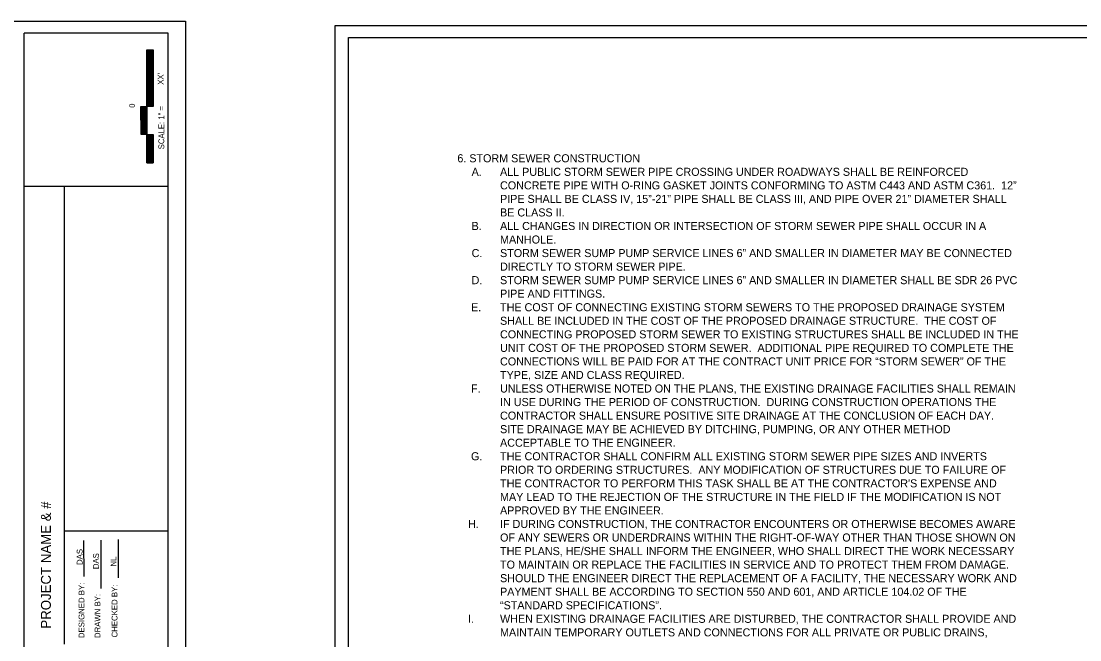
# Model space of a CAD drawing. Extents: x 1118779 to 1130769, y 2160205 to 2168231.
# Drawn here: x 1124087 to 1127128, y 2166455 to 2168231 of the extents above; entities that cross this region are included whole.
import ezdxf

# ---------------------------------------------------------------- set-up
doc = ezdxf.new("R2010")
doc.units = 0
doc.layers.add('Default', color=7, linetype='Continuous')
doc.layers.add('NOTES', color=7, linetype='Continuous')

msp = doc.modelspace()

# ---------------------------------------------------------------- linework, layer by layer
at = {"layer": 'Default'}
for p, q in [((1124094.9, 2164346.3), (1124094.9, 2168196.6)), ((1124508.5, 2168196.6), (1124094.9, 2168196.6)), ((1124508.5, 2164346.3), (1124508.5, 2168196.6)), ((1125026.8, 2168184.6), (1130288.4, 2168184.6)), ((1125026.8, 2164334.3), (1125026.8, 2168184.6)), ((1125026.8, 2168184.6), (1130288.4, 2168184.6)), ((1125026.8, 2164334.3), (1125026.8, 2168184.6)), ((1124447.8, 2167986.4), (1124447.8, 2168148.7)), ((1124447.8, 2168148.7), (1124465.8, 2168148.7)), ((1124447.8, 2168146.7), (1124465.8, 2168146.7)), ((1124447.8, 2168144.2), (1124465.8, 2168144.2)), ((1124447.8, 2168141.7), (1124465.8, 2168141.7)), ((1124447.8, 2168139.1), (1124465.8, 2168139.1)), ((1124447.8, 2168136.6), (1124465.8, 2168136.6)), ((1124447.8, 2168134.1), (1124465.8, 2168134.1)), ((1124447.8, 2168131.6), (1124465.8, 2168131.6)), ((1124447.8, 2168129.1), (1124465.8, 2168129.1)), ((1124465.8, 2168148.7), (1124465.8, 2167986.4)), ((1124447.8, 2168126.6), (1124465.8, 2168126.6)), ((1124447.8, 2168124.1), (1124465.8, 2168124.1)), ((1124447.8, 2168121.6), (1124465.8, 2168121.6)), ((1124447.8, 2168119.1), (1124465.8, 2168119.1)), ((1124447.8, 2168116.5), (1124465.8, 2168116.5)), ((1124447.8, 2168114), (1124465.8, 2168114)), ((1124447.8, 2168111.5), (1124465.8, 2168111.5)), ((1124447.8, 2168109), (1124465.8, 2168109)), ((1124447.8, 2168106.5), (1124465.8, 2168106.5)), ((1124447.8, 2168104), (1124465.8, 2168104)), ((1124447.8, 2168101.5), (1124465.8, 2168101.5)), ((1124447.8, 2168099), (1124465.8, 2168099)), ((1124447.8, 2168096.5), (1124465.8, 2168096.5)), ((1124447.8, 2168093.9), (1124465.8, 2168093.9)), ((1124447.8, 2168091.4), (1124465.8, 2168091.4)), ((1124447.8, 2168088.9), (1124465.8, 2168088.9)), ((1124447.8, 2168086.4), (1124465.8, 2168086.4)), ((1124447.8, 2168083.9), (1124465.8, 2168083.9)), ((1124447.8, 2168081.4), (1124465.8, 2168081.4)), ((1124447.8, 2168078.9), (1124465.8, 2168078.9)), ((1124447.8, 2168076.4), (1124465.8, 2168076.4)), ((1124447.8, 2168073.9), (1124465.8, 2168073.9)), ((1124447.8, 2168071.3), (1124465.8, 2168071.3)), ((1124447.8, 2168068.8), (1124465.8, 2168068.8)), ((1124447.8, 2168066.3), (1124465.8, 2168066.3)), ((1124447.8, 2168063.8), (1124465.8, 2168063.8)), ((1124447.8, 2168061.3), (1124465.8, 2168061.3)), ((1124447.8, 2168058.8), (1124465.8, 2168058.8)), ((1124447.8, 2168056.3), (1124465.8, 2168056.3)), ((1124447.8, 2168053.8), (1124465.8, 2168053.8)), ((1124447.8, 2168051.3), (1124465.8, 2168051.3)), ((1124447.8, 2168048.7), (1124465.8, 2168048.7)), ((1124447.8, 2168046.2), (1124465.8, 2168046.2)), ((1124447.8, 2168043.7), (1124465.8, 2168043.7)), ((1124447.8, 2168041.2), (1124465.8, 2168041.2)), ((1124447.8, 2168038.7), (1124465.8, 2168038.7)), ((1124447.8, 2168036.2), (1124465.8, 2168036.2)), ((1124447.8, 2168033.7), (1124465.8, 2168033.7)), ((1124447.8, 2168031.2), (1124465.8, 2168031.2)), ((1124447.8, 2168028.7), (1124465.8, 2168028.7)), ((1124447.8, 2168026.1), (1124465.8, 2168026.1)), ((1124447.8, 2168023.6), (1124465.8, 2168023.6)), ((1124447.8, 2168021.1), (1124465.8, 2168021.1)), ((1124447.8, 2168018.6), (1124465.8, 2168018.6)), ((1124447.8, 2168016.1), (1124465.8, 2168016.1)), ((1124447.8, 2168013.6), (1124465.8, 2168013.6)), ((1124447.8, 2168011.1), (1124465.8, 2168011.1)), ((1124447.8, 2168008.6), (1124465.8, 2168008.6)), ((1124447.8, 2168006.1), (1124465.8, 2168006.1)), ((1124431, 2167905.3), (1124430.6, 2167986.4)), ((1124430.6, 2167986.4), (1124447.8, 2167986.4)), ((1124430.6, 2167985.3), (1124447.8, 2167985.3)), ((1124430.6, 2167982.8), (1124447.8, 2167982.8)), ((1124430.6, 2167980.3), (1124447.8, 2167980.3)), ((1124430.6, 2167977.8), (1124447.8, 2167977.8)), ((1124430.7, 2167975.3), (1124447.8, 2167975.3)), ((1124447.8, 2168003.6), (1124465.8, 2168003.6)), ((1124447.8, 2168001), (1124465.8, 2168001)), ((1124447.8, 2167998.5), (1124465.8, 2167998.5)), ((1124447.8, 2167996), (1124465.8, 2167996)), ((1124447.8, 2167993.5), (1124465.8, 2167993.5)), ((1124447.8, 2167991), (1124465.8, 2167991)), ((1124447.8, 2167988.5), (1124465.8, 2167988.5)), ((1124465.8, 2167986.4), (1124447.8, 2167986.4)), ((1124447.8, 2167986.4), (1124447.8, 2167905.3)), ((1124430.7, 2167972.8), (1124447.8, 2167972.8)), ((1124430.7, 2167970.3), (1124447.8, 2167970.3)), ((1124430.7, 2167967.8), (1124447.8, 2167967.8)), ((1124430.7, 2167965.2), (1124447.8, 2167965.2)), ((1124430.7, 2167962.7), (1124447.8, 2167962.7)), ((1124430.7, 2167960.2), (1124447.8, 2167960.2)), ((1124430.7, 2167957.7), (1124447.8, 2167957.7)), ((1124430.7, 2167955.2), (1124447.8, 2167955.2)), ((1124430.8, 2167952.7), (1124447.8, 2167952.7)), ((1124430.8, 2167950.2), (1124447.8, 2167950.2)), ((1124430.8, 2167947.7), (1124447.8, 2167947.7)), ((1124430.8, 2167945.2), (1124447.8, 2167945.2)), ((1124430.8, 2167942.6), (1124447.8, 2167942.6)), ((1124430.8, 2167940.1), (1124447.8, 2167940.1)), ((1124430.8, 2167937.6), (1124447.8, 2167937.6)), ((1124430.8, 2167935.1), (1124447.8, 2167935.1)), ((1124430.8, 2167932.6), (1124447.8, 2167932.6)), ((1124430.8, 2167930.1), (1124447.8, 2167930.1)), ((1124430.9, 2167927.6), (1124447.8, 2167927.6)), ((1124430.9, 2167925.1), (1124447.8, 2167925.1)), ((1124430.9, 2167922.6), (1124447.8, 2167922.6)), ((1124430.9, 2167920), (1124447.8, 2167920)), ((1124430.9, 2167917.5), (1124447.8, 2167917.5)), ((1124430.9, 2167915), (1124447.8, 2167915)), ((1124430.9, 2167912.5), (1124447.8, 2167912.5)), ((1124430.9, 2167910), (1124447.8, 2167910)), ((1124430.9, 2167907.5), (1124447.8, 2167907.5)), ((1124447.8, 2167905.3), (1124431, 2167905.3)), ((1124447.8, 2167905.3), (1124465.8, 2167905.3)), ((1124447.8, 2167824.1), (1124447.8, 2167905.3)), ((1124447.8, 2167904.5), (1124465.8, 2167904.5)), ((1124447.8, 2167902), (1124465.8, 2167902)), ((1124447.8, 2167899.5), (1124465.8, 2167899.5)), ((1124447.8, 2167896.9), (1124465.8, 2167896.9)), ((1124447.8, 2167894.4), (1124465.8, 2167894.4)), ((1124447.8, 2167891.9), (1124465.8, 2167891.9)), ((1124447.8, 2167889.4), (1124465.8, 2167889.4)), ((1124447.8, 2167886.9), (1124465.8, 2167886.9)), ((1124447.8, 2167884.4), (1124465.8, 2167884.4)), ((1124465.8, 2167905.3), (1124465.8, 2167824.1)), ((1124447.8, 2167881.9), (1124465.8, 2167881.9)), ((1124447.8, 2167879.4), (1124465.8, 2167879.4)), ((1124447.8, 2167876.9), (1124465.8, 2167876.9)), ((1124447.8, 2167874.3), (1124465.8, 2167874.3)), ((1124447.8, 2167871.8), (1124465.8, 2167871.8)), ((1124447.8, 2167869.3), (1124465.8, 2167869.3)), ((1124447.8, 2167866.8), (1124465.8, 2167866.8)), ((1124447.8, 2167864.3), (1124465.8, 2167864.3)), ((1124447.8, 2167861.8), (1124465.8, 2167861.8)), ((1124447.8, 2167859.3), (1124465.8, 2167859.3)), ((1124447.8, 2167856.8), (1124465.8, 2167856.8)), ((1124447.8, 2167854.3), (1124465.8, 2167854.3)), ((1124447.8, 2167851.7), (1124465.8, 2167851.7)), ((1124447.8, 2167849.2), (1124465.8, 2167849.2)), ((1124447.8, 2167846.7), (1124465.8, 2167846.7)), ((1124447.8, 2167844.2), (1124465.8, 2167844.2)), ((1124447.8, 2167841.7), (1124465.8, 2167841.7)), ((1124447.8, 2167839.2), (1124465.8, 2167839.2)), ((1124447.8, 2167836.7), (1124465.8, 2167836.7)), ((1124447.8, 2167834.2), (1124465.8, 2167834.2)), ((1124447.8, 2167831.7), (1124465.8, 2167831.7)), ((1124447.8, 2167829.1), (1124465.8, 2167829.1)), ((1124447.8, 2167826.6), (1124465.8, 2167826.6)), ((1124447.8, 2167824.1), (1124465.8, 2167824.1)), ((1124465.8, 2167824.1), (1124447.8, 2167824.1)), ((1124508.5, 2167756.8), (1124094.9, 2167756.8)), ((1124210.7, 2166442.1), (1124210.7, 2167756.8)), ((1124508.5, 2166766.8), (1124210.7, 2166766.8)), ((1124265.9, 2166739.7), (1124267, 2166636.4)), ((1124315.5, 2166741.1), (1124315.5, 2166601.8)), ((1124365.1, 2166742.4), (1124365.1, 2166632.9))]:
    msp.add_line(p, q, dxfattribs=at)
for points in [[(1118778.6, 2168231), (1124559, 2168231), (1124559, 2164290), (1118778.6, 2164290)], [(1124988.7, 2168219), (1130769.1, 2168219), (1130769.1, 2164278), (1124988.7, 2164278)]]:
    msp.add_lwpolyline(points, close=True, dxfattribs=at)

# ---------------------------------------------------------------- texts
for s, height, p in [("XX'", 16.54, (1124495.5, 2168048.7)), ('0', 16.5, (1124413.4, 2167982.4)), ('SCALE: 1" =', 16.543, (1124497.5, 2167863.3)), ('PROJECT NAME & #', 28.404, (1124171.9, 2166487)), ('DAS', 16.75, (1124262.9, 2166669.7)), ('DAS', 16.74, (1124309.8, 2166657.6)), ('NL', 16.74, (1124360.2, 2166665.3)), ('DESIGNED BY:', 16.74, (1124268.3, 2166459.7)), ('CHECKED BY:', 16.74, (1124363.2, 2166461.6)), ('DRAWN BY:', 16.74, (1124314.3, 2166459.8))]:
    msp.add_text(s, height=height, rotation=90, dxfattribs=at).set_placement(p)
at = {"layer": 'NOTES'}
for s, height, p in [('6. STORM SEWER CONSTRUCTION', 23.089, (1125339.6, 2167825.9)), ('A.', 23.09, (1125380.5, 2167787)), ('ALL PUBLIC STORM SEWER PIPE CROSSING UNDER ROADWAYS SHALL BE REINFORCED ', 23.089, (1125462.2, 2167787)), ('CONCRETE PIPE WITH O-RING GASKET JOINTS CONFORMING TO ASTM C443 AND ASTM C361.  12” ', 23.089, (1125462.2, 2167748.1)), ('PIPE SHALL BE CLASS IV, 15”-21” PIPE SHALL BE CLASS III, AND PIPE OVER 21” DIAMETER SHALL ', 23.089, (1125462.2, 2167709.3)), ('BE CLASS II. ', 23.089, (1125462.2, 2167670.4)), ('B.', 23.09, (1125380.5, 2167631.5)), ('ALL CHANGES IN DIRECTION OR INTERSECTION OF STORM SEWER PIPE SHALL OCCUR IN A ', 23.089, (1125462.2, 2167631.5)), ('MANHOLE. ', 23.09, (1125462.2, 2167592.6)), ('C.', 23.09, (1125380.5, 2167553.7)), ('STORM SEWER SUMP PUMP SERVICE LINES 6” AND SMALLER IN DIAMETER MAY BE CONNECTED ', 23.089, (1125462.2, 2167553.7)), ('DIRECTLY TO STORM SEWER PIPE. ', 23.089, (1125462.2, 2167514.8)), ('D.', 23.09, (1125380.5, 2167475.9)), ('STORM SEWER SUMP PUMP SERVICE LINES 6” AND SMALLER IN DIAMETER SHALL BE SDR 26 PVC ', 23.089, (1125462.2, 2167475.9)), ('PIPE AND FITTINGS. ', 23.089, (1125462.2, 2167437.1)), (' E.', 23.1, (1125370.2, 2167398.2)), ('THE COST OF CONNECTING EXISTING STORM SEWERS TO THE PROPOSED DRAINAGE SYSTEM ', 23.095, (1125462.2, 2167398.2)), ('SHALL BE INCLUDED IN THE COST OF THE PROPOSED DRAINAGE STRUCTURE.  THE COST OF ', 23.095, (1125462.2, 2167359.3)), ('CONNECTING PROPOSED STORM SEWER TO EXISTING STRUCTURES SHALL BE INCLUDED IN THE ', 23.095, (1125462.2, 2167320.4)), ('UNIT COST OF THE PROPOSED STORM SEWER.  ADDITIONAL PIPE REQUIRED TO COMPLETE THE ', 23.095, (1125462.2, 2167281.5)), ('CONNECTIONS WILL BE PAID FOR AT THE CONTRACT UNIT PRICE FOR “STORM SEWER” OF THE ', 23.095, (1125462.2, 2167242.6)), ('TYPE, SIZE AND CLASS REQUIRED.', 23.095, (1125462.2, 2167203.7)), (' F.', 23.1, (1125370.2, 2167164.8)), ('UNLESS OTHERWISE NOTED ON THE PLANS, THE EXISTING DRAINAGE FACILITIES SHALL REMAIN ', 23.095, (1125462.2, 2167164.8)), ('IN USE DURING THE PERIOD OF CONSTRUCTION.  DURING CONSTRUCTION OPERATIONS THE ', 23.095, (1125462.2, 2167125.9)), ('CONTRACTOR SHALL ENSURE POSITIVE SITE DRAINAGE AT THE CONCLUSION OF EACH DAY.  ', 23.095, (1125462.2, 2167087)), ('SITE DRAINAGE MAY BE ACHIEVED BY DITCHING, PUMPING, OR ANY OTHER METHOD ', 23.095, (1125462.2, 2167048.1)), ('ACCEPTABLE TO THE ENGINEER.', 23.095, (1125462.2, 2167009.2)), (' G.', 23.1, (1125370.2, 2166970.3)), ('THE CONTRACTOR SHALL CONFIRM ALL EXISTING STORM SEWER PIPE SIZES AND INVERTS ', 23.095, (1125462.2, 2166970.3)), ('PRIOR TO ORDERING STRUCTURES.  ANY MODIFICATION OF STRUCTURES DUE TO FAILURE OF ', 23.095, (1125462.2, 2166931.4)), ("THE CONTRACTOR TO PERFORM THIS TASK SHALL BE AT THE CONTRACTOR'S EXPENSE AND ", 23.095, (1125462.2, 2166892.5)), ('MAY LEAD TO THE REJECTION OF THE STRUCTURE IN THE FIELD IF THE MODIFICATION IS NOT ', 23.095, (1125462.2, 2166853.6)), ('APPROVED BY THE ENGINEER.', 23.095, (1125462.2, 2166814.7)), ('H.', 23.1, (1125370.2, 2166775.9)), ('IF DURING CONSTRUCTION, THE CONTRACTOR ENCOUNTERS OR OTHERWISE BECOMES AWARE ', 23.095, (1125462.2, 2166775.9)), ('OF ANY SEWERS OR UNDERDRAINS WITHIN THE RIGHT-OF-WAY OTHER THAN THOSE SHOWN ON ', 23.095, (1125462.2, 2166737)), ('THE PLANS, HE/SHE SHALL INFORM THE ENGINEER, WHO SHALL DIRECT THE WORK NECESSARY ', 23.095, (1125462.2, 2166698.1)), ('TO MAINTAIN OR REPLACE THE FACILITIES IN SERVICE AND TO PROTECT THEM FROM DAMAGE. ', 23.095, (1125462.2, 2166659.2)), ('SHOULD THE ENGINEER DIRECT THE REPLACEMENT OF A FACILITY, THE NECESSARY WORK AND ', 23.095, (1125462.2, 2166620.3)), ('PAYMENT SHALL BE ACCORDING TO SECTION 550 AND 601, AND ARTICLE 104.02 OF THE ', 23.095, (1125462.2, 2166581.4)), ('“STANDARD SPECIFICATIONS”.', 23.095, (1125462.2, 2166542.5)), ('I.', 23.1, (1125370.2, 2166503.6)), ('WHEN EXISTING DRAINAGE FACILITIES ARE DISTURBED, THE CONTRACTOR SHALL PROVIDE AND ', 23.095, (1125462.2, 2166503.6)), ('MAINTAIN TEMPORARY OUTLETS AND CONNECTIONS FOR ALL PRIVATE OR PUBLIC DRAINS, ', 23.095, (1125462.2, 2166464.7))]:
    msp.add_text(s, height=height, dxfattribs=at).set_placement(p)

doc.saveas('drawing.dxf')
